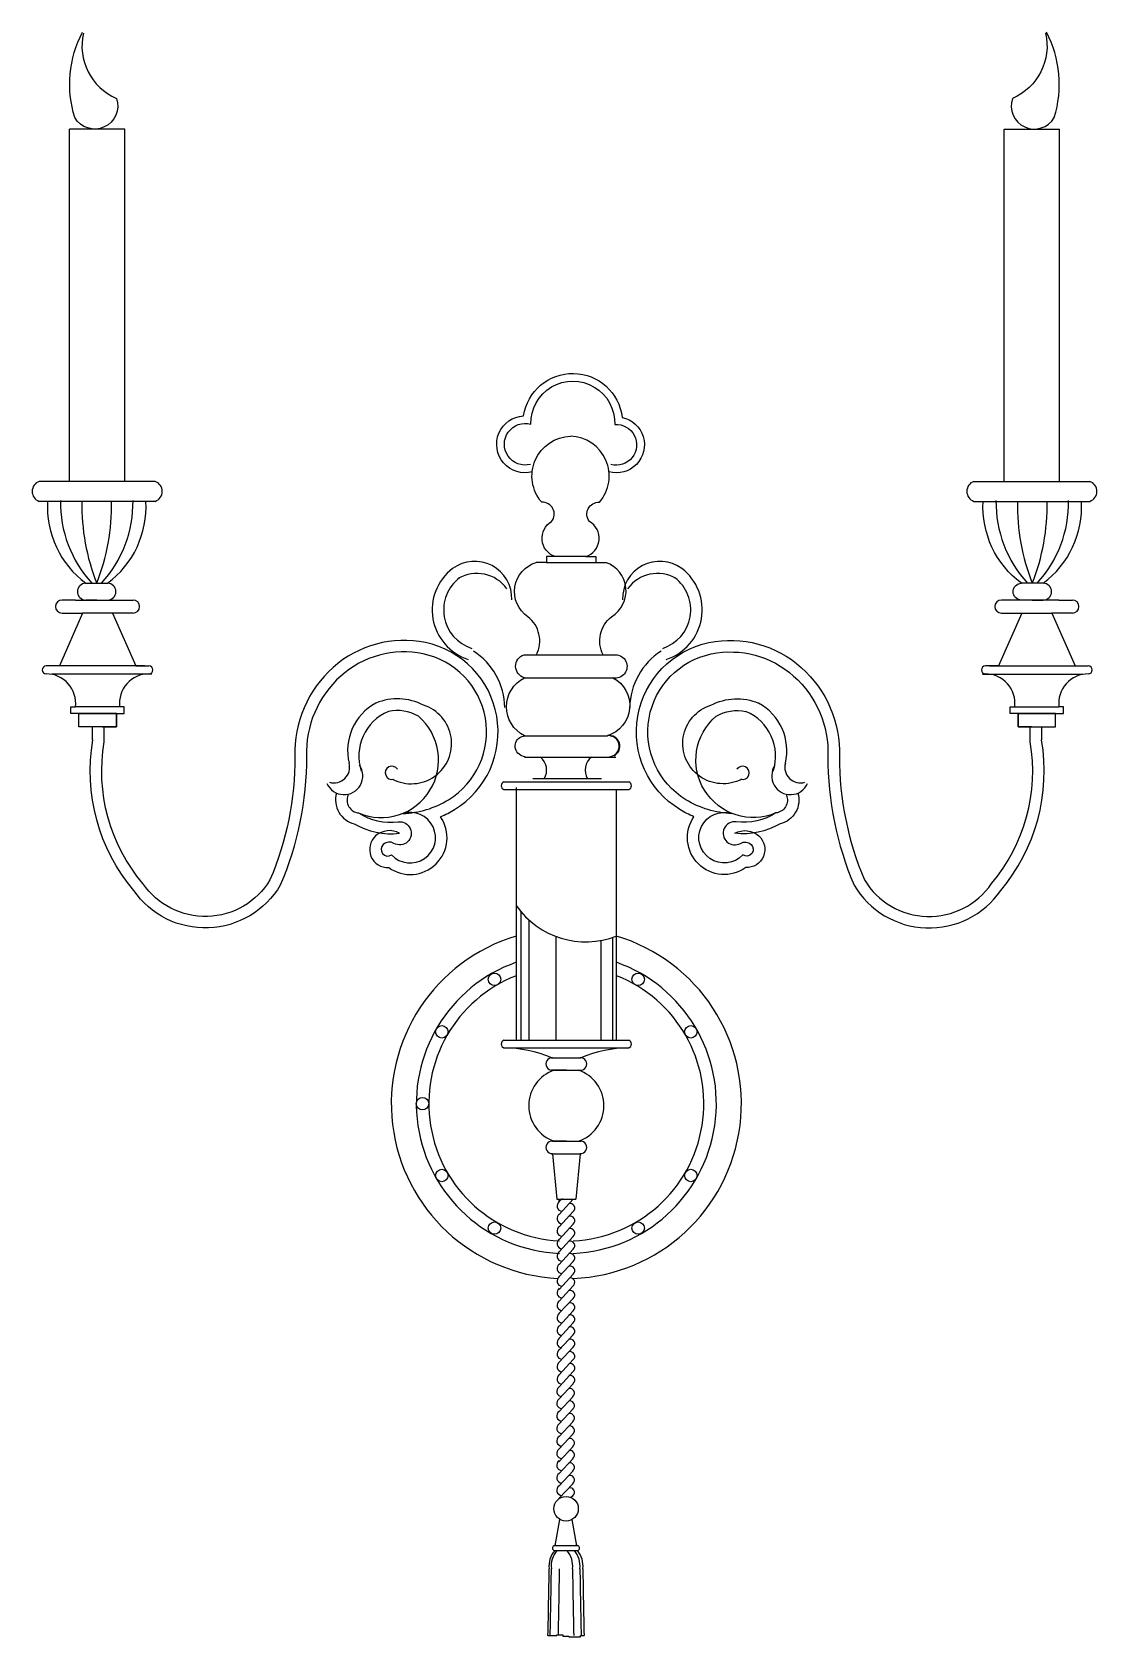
# Model space of a CAD drawing. Extents: x 578 to 798, y 1977 to 2310.
import ezdxf

# ---------------------------------------------------------------- set-up
doc = ezdxf.new("R2010")
doc.units = 0
doc.header["$MEASUREMENT"] = 0
for name, color, linetype in [('3', 3, 'CONTINUOUS'), ('4', 4, 'CONTINUOUS'), ('7', 7, 'CONTINUOUS')]:
    doc.layers.add(name, color=color, linetype=linetype)

msp = doc.modelspace()

# ---------------------------------------------------------------- linework, layer by layer
at = {"layer": '3'}
for p, q in [((692.27, 2201.02), (685.95, 2201.02)), ((596.31, 2189.3), (588.19, 2189.3)), ((780.57, 2189.3), (788.69, 2189.3)), ((595.88, 2169.92), (586.74, 2169.92)), ((781.01, 2169.92), (790.15, 2169.92)), ((595.19, 2168.56), (587.42, 2168.56)), ((587.42, 2168.56), (595.19, 2168.56)), ((595.19, 2165.78), (590.26, 2165.78)), ((595.19, 2168.56), (595.19, 2165.78)), ((781.69, 2168.56), (781.69, 2165.78)), ((789.46, 2168.56), (781.69, 2168.56)), ((781.69, 2168.56), (789.46, 2168.56)), ((781.69, 2165.78), (786.63, 2165.78)), ((679.61, 2163.95), (696.75, 2163.95)), ((679.61, 2159.52), (698.49, 2159.52)), ((675.33, 2154.38), (701.19, 2154.38)), ((675.33, 2152.82), (701.19, 2152.82)), ((681.34, 2155.06), (695.55, 2155.06)), ((678.89, 2100.9), (678.89, 2127.5)), ((680.59, 2100.9), (680.59, 2125.75)), ((686.19, 2100.9), (686.19, 2122.38)), ((695.43, 2100.9), (695.43, 2121.58)), ((697.86, 2100.9), (697.86, 2122.21)), ((675.33, 2099.35), (701.19, 2099.35)), ((686.3, 2068.04), (690.22, 2068.04)), ((689.7, 2068.04), (686.75, 2064.88)), ((689.7, 2065.46), (686.75, 2062.29)), ((689.7, 2062.87), (686.75, 2059.7)), ((689.7, 2060.29), (686.75, 2057.12)), ((689.7, 2057.7), (686.75, 2054.53)), ((689.7, 2055.12), (686.81, 2052.02)), ((689.7, 2052.53), (686.75, 2049.36)), ((689.7, 2050.09), (686.75, 2046.92)), ((689.7, 2047.5), (686.81, 2044.4)), ((689.7, 2044.92), (686.75, 2041.75)), ((689.7, 2042.45), (686.75, 2039.28)), ((689.7, 2039.98), (686.75, 2036.81)), ((689.7, 2037.4), (686.81, 2034.3)), ((689.7, 2034.81), (686.75, 2031.64)), ((689.7, 2032.34), (686.75, 2029.17)), ((689.7, 2029.84), (686.75, 2026.67)), ((689.64, 2027.18), (686.69, 2024.02)), ((689.64, 2024.6), (686.69, 2021.43)), ((689.64, 2022.01), (686.69, 2018.85)), ((689.64, 2016.84), (686.69, 2013.67)), ((689.64, 2019.43), (686.75, 2016.33)), ((689.64, 2014.38), (686.69, 2011.21)), ((689.64, 2011.79), (686.75, 2008.69)), ((689.64, 2009.2), (686.69, 2006.04)), ((685.84, 1996.32), (690.55, 1996.32)), ((685.85, 1995.29), (690.54, 1995.29))]:
    msp.add_line(p, q, dxfattribs=at)
for points in [[(680.84, 2220.1, -1.307824), (680.92, 2228.41, -1.032954), (698.27, 2228.35, -1.187234), (697.49, 2220.08, -1.187234)], [(654.42, 2147.85, 0.129902), (663.91, 2150.7, 0.678783), (658.65, 2180.87, 0.238147), (641.61, 2176.3, 0.221945), (634.52, 2159.66, -0.102061), (629.1, 2133.03, -0.548007), (598.79, 2131.91, -0.220442), (590.34, 2163.07, -0.220442)], [(679.61, 2175.94, -0.754476), (679.52, 2180.69), (698.41, 2180.69, -1.118095), (697.88, 2175.94, -0.798791)], [(722.47, 2147.85, -0.129902), (712.97, 2150.7, -0.678783), (718.24, 2180.87, -0.238147), (735.27, 2176.3, -0.221945), (742.36, 2159.66, 0.102061), (747.78, 2133.03, 0.548007), (778.09, 2131.91, 0.220442), (786.55, 2163.07, 0.220442)], [(679.61, 2163.95, -0.621615), (679.61, 2175.94), (697.88, 2175.94, -0.672243), (696.75, 2163.95)], [(645.27, 2147.96, 0.859169), (657.65, 2167.98, 0.194969), (651.48, 2168.93)], [(731.62, 2147.96, -0.859169), (719.24, 2167.98, -0.194969), (725.4, 2168.93)], [(643.09, 2151.62, 0.489025), (645.27, 2147.96, 0.170543), (653.5, 2146.13, -1.387451), (652.59, 2141.67, 0.325318), (650.41, 2141.45, 0.936804), (652.13, 2139.27, 1.808724), (654.42, 2147.85, -0.151101)], [(733.79, 2151.62, -0.489025), (731.62, 2147.96, -0.170543), (723.38, 2146.13, 1.387451), (724.3, 2141.67, -0.325318), (726.47, 2141.45, -0.936804), (724.75, 2139.27, -1.808724), (722.47, 2147.85, 0.151101)]]:
    msp.add_lwpolyline(points, format="xyb", dxfattribs=at)
for points in [[(685.22, 2097.31), (691.29, 2097.31)], [(685.37, 2094.72), (691.29, 2094.72)], [(685.37, 2080.03), (691.29, 2080.03)], [(685.22, 2077.44), (691.29, 2077.44)]]:
    msp.add_lwpolyline(points, dxfattribs=at)
for centre in [(673.39, 2113.54), (703.12, 2113.54), (662.51, 2102.65), (714.01, 2102.65), (658.52, 2087.79), (662.51, 2072.92), (714.01, 2072.92), (673.39, 2062.04), (703.12, 2062.04)]:
    msp.add_circle(centre, 1.29, dxfattribs=at)
for centre, radius, start, end in [((608.61, 2212.32), 25, 179.2385, 222.3143), ((632.34, 2211.73), 44.29, 179.0698, 201.5051), ((549.92, 2211.73), 44.29, 338.4949, 0.9302), ((573.64, 2212.32), 25, 317.6857, 0.7615), ((802.12, 2212.32), 25, 179.2385, 222.3143), ((825.84, 2211.73), 44.29, 179.0698, 201.5051), ((743.42, 2211.73), 44.29, 338.4949, 0.9302), ((767.15, 2212.32), 25, 317.6857, 0.7615), ((671.28, 2190), 8.39, 127.5158, 252.062), ((669.77, 2189.91), 7.62, 35.6129, 120.3417), ((707.11, 2189.91), 7.62, 59.6583, 144.3871), ((705.6, 2190), 8.39, 287.938, 52.4842), ((661.26, 2169.52), 14.27, 1.0812, 56.9347), ((715.63, 2169.52), 14.27, 123.0653, 178.9188), ((655.24, 2159.77), 9.9, 112.358, 198.6307), ((721.64, 2159.77), 9.9, 341.3693, 67.642), ((642.29, 2155.62), 3.87, 203.8661, 34.618), ((734.6, 2155.62), 3.87, 145.382, 336.1339), ((692.26, 2138.79), 17.5, 214.9037, 291.2265), ((688.26, 2087.79), 31.03, 109.4712, 267.3319), ((688.26, 2087.79), 31.03, 272.6681, 70.5288), ((688.26, 2087.79), 28.44, 111.3237, 267.0892), ((688.26, 2087.79), 28.44, 272.9108, 68.6763), ((689.9, 1992.15), 4.77, 138.8527, 187.5059), ((684.8, 1992.15), 4.77, 352.4941, 41.1473), ((686.33, 1992.15), 4.77, 352.4941, 41.1473), ((-1457.02, 2024.23), 2142.45, 358.7564, 359.12534), ((-1455.34, 2024.23), 2142.45, 358.7564, 359.12534), ((2831.73, 2024.23), 2142.45, 180.87466, 181.2436), ((2833.26, 2024.23), 2142.45, 180.87466, 181.2436)]:
    msp.add_arc(centre, radius, start, end, dxfattribs=at)
at = {"layer": '4', "color": 4}
for p, q in [((677.92, 2100.9), (677.92, 2153.26)), ((698.6, 2100.9), (698.6, 2152.87))]:
    msp.add_line(p, q, dxfattribs=at)
for start, end in [(106.6015, 267.1809), (272.2867, 73.3985)]:
    msp.add_arc((688.26, 2087.79), 36.2, start, end, dxfattribs=at)
at = {"layer": '7'}
for p, q in [((585.47, 2216.58), (585.47, 2289.47)), ((596.97, 2289.47), (585.47, 2289.47)), ((596.97, 2216.58), (596.97, 2289.47)), ((778.79, 2216.58), (778.79, 2289.47)), ((778.79, 2289.47), (790.28, 2289.47)), ((790.28, 2216.58), (790.28, 2289.47)), ((603.21, 2216.58), (579.23, 2216.58)), ((772.55, 2216.58), (796.53, 2216.58)), ((603.21, 2212.45), (579.23, 2212.45)), ((772.55, 2212.45), (796.53, 2212.45)), ((684.14, 2199.81), (682.04, 2199.81)), ((685.95, 2201.02), (684.14, 2201.02)), ((684.14, 2201.02), (684.14, 2199.81)), ((684.14, 2199.81), (694.38, 2199.81)), ((692.27, 2201.02), (694.38, 2201.02)), ((694.38, 2201.02), (694.38, 2199.81)), ((694.38, 2199.81), (696.41, 2199.81)), ((588.88, 2195.49), (593.37, 2195.49)), ((786.88, 2195.49), (782.38, 2195.49)), ((588.19, 2189.3), (583.4, 2178.39)), ((586.77, 2192.03), (583.96, 2192.03)), ((583.96, 2189.3), (588.19, 2189.3)), ((586.77, 2192.03), (597.74, 2192.03)), ((591.13, 2192.03), (588.88, 2192.03)), ((591.13, 2192.03), (593.37, 2192.03)), ((594.42, 2189.3), (599.21, 2178.39)), ((598.65, 2189.3), (594.42, 2189.3)), ((595.84, 2192.03), (598.65, 2192.03)), ((782.47, 2189.3), (777.67, 2178.39)), ((781.04, 2192.03), (778.23, 2192.03)), ((778.23, 2189.3), (782.47, 2189.3)), ((790.12, 2192.03), (779.15, 2192.03)), ((788.69, 2189.3), (793.48, 2178.39)), ((792.92, 2189.3), (788.69, 2189.3)), ((790.12, 2192.03), (792.92, 2192.03)), ((583.4, 2178.39), (580.67, 2178.39)), ((602.56, 2176.67), (581.82, 2176.67)), ((601.1, 2178.39), (583.4, 2178.39)), ((599.21, 2178.39), (601.94, 2178.39)), ((774.32, 2176.67), (795.06, 2176.67)), ((777.67, 2178.39), (774.94, 2178.39)), ((775.78, 2178.39), (793.48, 2178.39)), ((793.48, 2178.39), (796.21, 2178.39)), ((585.77, 2169.92), (586.74, 2169.92)), ((585.77, 2168.56), (585.77, 2169.92)), ((596.84, 2169.92), (595.88, 2169.92)), ((596.84, 2168.56), (596.84, 2169.92)), ((780.05, 2169.92), (781.01, 2169.92)), ((780.05, 2168.56), (780.05, 2169.92)), ((791.11, 2169.92), (790.15, 2169.92)), ((791.11, 2168.56), (791.11, 2169.92)), ((587.42, 2168.56), (585.77, 2168.56)), ((587.42, 2165.78), (587.42, 2168.56)), ((590.26, 2165.78), (587.42, 2165.78)), ((590.26, 2163.06), (590.26, 2165.78)), ((592.36, 2165.78), (595.19, 2165.78)), ((592.67, 2162.74), (592.67, 2165.78)), ((595.19, 2165.78), (595.19, 2168.56)), ((595.19, 2168.56), (596.84, 2168.56)), ((781.69, 2168.56), (780.05, 2168.56)), ((781.69, 2165.78), (781.69, 2168.56)), ((784.53, 2165.78), (781.69, 2165.78)), ((784.21, 2162.74), (784.21, 2165.78)), ((786.63, 2163.06), (786.63, 2165.78)), ((786.63, 2165.78), (789.46, 2165.78)), ((789.46, 2165.78), (789.46, 2168.56)), ((789.46, 2168.56), (791.11, 2168.56)), ((675.33, 2100.9), (701.19, 2100.9)), ((685.37, 2077.44), (686.3, 2068.04)), ((691.15, 2077.44), (690.22, 2068.04)), ((686.81, 2067.53), (687.46, 2068.17)), ((686.81, 2067.53), (686.81, 2068.04)), ((689.64, 2006.64), (689.19, 2006.29)), ((685.98, 1996.3), (686.91, 2001.76)), ((690.41, 1996.3), (689.48, 2001.76)), ((684.46, 1977.73), (686.3, 1977.73)), ((686.3, 1977.89), (687.53, 1977.89)), ((686.3, 1977.73), (686.3, 1977.89)), ((687.53, 1977.89), (687.53, 1977.58)), ((687.53, 1977.58), (688.75, 1977.58)), ((688.75, 1977.58), (688.75, 1977.43)), ((688.75, 1977.43), (691.21, 1977.43)), ((691.21, 1977.73), (691.93, 1977.73)), ((691.21, 1977.43), (691.21, 1977.73))]:
    msp.add_line(p, q, dxfattribs=at)
for points in [[(588.38, 2309.38, 0.360855), (595.2, 2295.84, -0.911967), (586.59, 2291.89, -0.197747), (588.19, 2309.57, 15.495159)], [(787.38, 2309.38, -0.360855), (780.56, 2295.84, 0.911967), (789.17, 2291.89, 0.197747), (787.57, 2309.57, -15.495159)], [(681.24, 2218.56, -1.106446), (679.43, 2230.15, -0.878194), (699.8, 2229.83, -1.028415), (697.07, 2218.55)], [(685.95, 2201.02, -0.64382), (685.22, 2208.29, 0.64731), (683.18, 2212.26, -0.631194), (689.14, 2225.94, -67.176547)], [(692.27, 2201.02, 0.650359), (693.05, 2208.29, -0.64731), (695.09, 2212.26, 0.631194), (689.14, 2225.94)], [(784.63, 2192.03), (782.38, 2192.03, -1), (782.38, 2195.49, -0.251105), (774.46, 2212.45, 4.263026)], [(784.63, 2192.03), (786.88, 2192.03, 1), (786.88, 2195.49, 0.251105), (794.8, 2212.45, -4.263026)], [(682.07, 2180.69, 0.358033), (680.31, 2188.58, -0.634566), (682.04, 2199.81, -0.886541)], [(695.85, 2180.69, -0.358033), (697.61, 2188.58, 0.638338), (696.41, 2199.81, 0.88617)], [(662.24, 2147.17, 0.037738), (665.15, 2148.67, 0.678783), (659.13, 2183.21, 0.238147), (640.02, 2178.08, 0.221945), (632.14, 2159.65, -0.101456), (626.97, 2134.11, -0.54721), (600.69, 2133.35, -0.221269), (592.68, 2162.67)], [(714.65, 2147.17, -0.037738), (711.73, 2148.67, -0.678783), (717.75, 2183.21, -0.238147), (736.86, 2178.08, -0.221945), (744.75, 2159.65, 0.101456), (749.91, 2134.11, 0.54721), (776.2, 2133.35, 0.221269), (784.2, 2162.67)], [(652.33, 2154.96, 1.093482), (658.71, 2170.27, 0.223407), (648.87, 2170.7)], [(724.55, 2154.96, -1.093482), (718.17, 2170.27, -0.223407), (728.01, 2170.7)], [(679.73, 2159.61, -0.719329), (678.67, 2163.61, -0.00949), (679.61, 2163.95, -0.896803)], [(697.15, 2159.61, 0.719329), (698.22, 2163.61, 0.00949), (697.27, 2163.95, 0.896803)], [(640.74, 2152.08, 0.428877), (644.4, 2145.7, 0.161955), (653.74, 2143.76, 0.322299), (648.82, 2143.21, 0.704536), (651.52, 2136.65, 0.841133), (662.24, 2147.17, 1.61364)], [(736.15, 2152.08, -0.428877), (732.48, 2145.7, -0.161955), (723.14, 2143.76, -0.322299), (728.06, 2143.21, -0.704536), (725.36, 2136.65, -0.841133), (714.65, 2147.17, -1.61364)]]:
    msp.add_lwpolyline(points, format="xyb", dxfattribs=at)
for points in [[(688.26, 2094.72), (685.22, 2094.72)], [(688.26, 2080.03), (685.22, 2080.03)]]:
    msp.add_lwpolyline(points, dxfattribs=at)
msp.add_circle((688.2, 2003.95), 2.54, dxfattribs=at)
for centre, radius, start, end in [((579.97, 2214.52), 2.19, 109.5225, 250.4775), ((602.48, 2214.52), 2.19, 289.5225, 70.4775), ((773.28, 2214.52), 2.19, 109.5225, 250.4775), ((795.79, 2214.52), 2.19, 289.5225, 70.4775), ((600.74, 2211.36), 19.81, 176.8634, 233.2468), ((581.52, 2211.36), 19.81, 306.7532, 3.1366), ((669.29, 2192.35), 7.7, 357.9003, 126.4025), ((707.59, 2192.35), 7.7, 53.5975, 182.0997), ((707.59, 2192.35), 7.7, 53.5975, 182.0997), ((588.88, 2193.76), 1.73, 90, 270), ((593.37, 2193.76), 1.73, 270, 90), ((671.28, 2190), 10.77, 127.5158, 252.062), ((707.11, 2189.91), 7.62, 59.6583, 144.3871), ((705.6, 2190), 8.39, 287.938, 52.4842), ((705.6, 2190), 10.77, 287.938, 52.4842), ((705.6, 2190), 10.77, 287.938, 52.4842), ((583.96, 2190.67), 1.36, 90, 270), ((598.65, 2190.67), 1.36, 270, 90), ((778.23, 2190.67), 1.36, 90, 270), ((792.92, 2190.67), 1.36, 270, 90), ((715.63, 2169.52), 14.27, 123.0653, 178.9188), ((580.67, 2177.57), 0.819, 90, 270), ((580.67, 2170.64), 6.11, 353.2606, 90), ((601.94, 2170.64), 6.11, 90, 186.7394), ((601.94, 2177.57), 0.819, 270, 90), ((774.94, 2177.57), 0.819, 90, 270), ((774.94, 2170.64), 6.11, 353.2606, 90), ((796.21, 2170.64), 6.11, 90, 186.7394), ((796.21, 2177.57), 0.819, 270, 90), ((654.21, 2160.87), 11.19, 118.5093, 193.4442), ((722.67, 2160.87), 11.19, 346.5558, 61.4907), ((697.12, 2161.78), 2.21, 296.1208, 99.7507), ((680.68, 2156.81), 3.5, 329.8299, 50.8596), ((695.67, 2156.81), 3.5, 129.1404, 210.1701), ((640.21, 2157.41), 3.23, 252.9016, 15.3867), ((652.17, 2156.26), 1.37, 32.5433, 286.3208), ((724.71, 2156.26), 1.37, 253.6792, 147.4567), ((736.67, 2157.41), 3.23, 164.6133, 287.0984), ((675.6, 2153.6), 0.82, 108.9885, 251.0115), ((675.6, 2153.6), 0.82, 108.9885, 251.0115), ((700.92, 2153.6), 0.82, 288.9885, 71.0115), ((700.92, 2153.6), 0.82, 288.9885, 71.0115), ((700.92, 2153.6), 0.82, 288.9885, 71.0115), ((675.6, 2100.13), 0.82, 108.9885, 251.0115), ((675.6, 2100.13), 0.82, 108.9885, 251.0115), ((674.91, 2072.38), 26.98, 67.5143, 89.1021), ((701.61, 2072.38), 26.98, 90.8979, 112.4857), ((700.92, 2100.13), 0.82, 288.9885, 71.0115), ((685.3, 2096.01), 1.29, 86.7736, 273.2264), ((691.22, 2096.01), 1.29, 266.7736, 93.2264), ((688.26, 2087.37), 7.76, 108.7431, 251.2569), ((688.26, 2087.37), 7.76, 288.7431, 71.2569), ((685.3, 2078.74), 1.29, 86.7736, 273.2264), ((691.22, 2078.74), 1.29, 266.7736, 93.2264), ((687.45, 2066.63), 1.11, 125.393, 264.9017), ((689.04, 2066.16), 0.96, 313.1818, 103.9706), ((687.45, 2064.04), 1.11, 125.393, 264.9017), ((689.04, 2063.57), 0.96, 313.1818, 103.9706), ((687.45, 2061.46), 1.11, 125.393, 264.9017), ((687.45, 2058.87), 1.11, 125.393, 264.9017), ((689.04, 2060.99), 0.96, 313.1818, 103.9706), ((689.04, 2058.4), 0.96, 313.1818, 103.9706), ((687.45, 2056.28), 1.11, 125.393, 264.9017), ((689.04, 2055.82), 0.96, 313.1818, 103.9706), ((687.45, 2053.7), 1.11, 125.393, 264.9017), ((689.04, 2053.23), 0.96, 313.1818, 103.9706), ((687.45, 2051.11), 1.11, 125.393, 264.9017), ((687.45, 2048.67), 1.11, 125.393, 264.9017), ((689.04, 2050.79), 0.96, 313.1818, 94.4992), ((687.45, 2046.08), 1.11, 125.393, 264.9017), ((689.04, 2048.2), 0.96, 313.1818, 103.9706), ((689.04, 2045.62), 0.96, 313.1818, 103.9706), ((687.45, 2043.5), 1.11, 125.393, 264.9017), ((689.04, 2043.15), 0.96, 313.1818, 103.9706), ((687.45, 2040.91), 1.11, 125.393, 264.9017), ((689.04, 2040.68), 0.96, 313.1818, 103.9706), ((687.45, 2038.33), 1.11, 125.393, 264.9017), ((687.45, 2035.98), 1.11, 125.393, 264.9017), ((689.04, 2038.1), 0.96, 313.1818, 103.9706), ((689.04, 2035.51), 0.96, 313.1818, 103.9706), ((687.45, 2033.39), 1.11, 125.393, 264.9017), ((689.04, 2033.04), 0.96, 313.1818, 103.9706), ((687.45, 2030.81), 1.11, 125.393, 264.9017), ((689.04, 2030.58), 0.96, 313.1818, 103.9706), ((687.39, 2028.27), 1.11, 125.393, 264.9017), ((687.39, 2025.77), 1.11, 125.393, 264.9017), ((688.98, 2027.88), 0.96, 313.1818, 103.9706), ((688.98, 2025.3), 0.96, 313.1818, 103.9706), ((687.39, 2023.18), 1.11, 125.393, 264.9017), ((688.98, 2022.71), 0.96, 313.1818, 103.9706), ((687.39, 2020.6), 1.11, 125.393, 264.9017), ((688.98, 2020.13), 0.96, 313.1818, 103.9706), ((687.39, 2018.01), 1.11, 125.393, 264.9017), ((687.39, 2015.43), 1.11, 125.393, 264.9017), ((688.98, 2017.54), 0.96, 313.1818, 103.9706), ((687.39, 2012.96), 1.11, 125.393, 264.9017), ((688.98, 2015.08), 0.96, 313.1818, 103.9706), ((688.98, 2012.49), 0.96, 313.1818, 103.9706), ((687.39, 2010.37), 1.11, 125.393, 264.9017), ((688.98, 2009.9), 0.96, 313.1818, 103.9706), ((687.39, 2007.79), 1.11, 125.393, 264.9017), ((688.98, 2007.34), 0.96, 313.1818, 103.9706), ((685.91, 1995.8), 0.521, 82.0787, 282.2469), ((690.48, 1995.8), 0.521, 257.7531, 97.9213), ((689.44, 1992.15), 4.77, 138.8527, 187.5059), ((686.95, 1992.15), 4.77, 352.4941, 41.1473), ((-1457.48, 2024.23), 2142.45, 358.7564, 359.12534), ((2833.87, 2024.23), 2142.45, 180.87466, 181.2436)]:
    msp.add_arc(centre, radius, start, end, dxfattribs=at)

doc.saveas('drawing.dxf')
